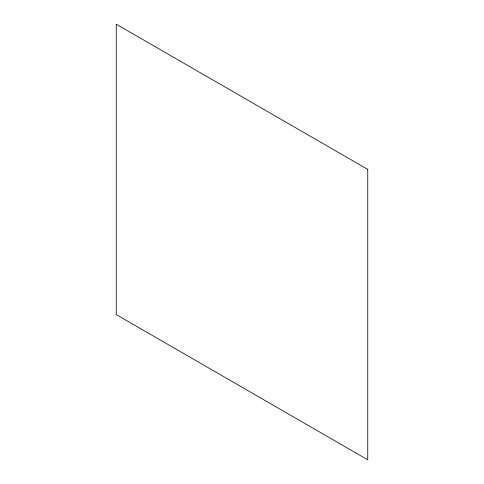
<?xml version="1.0" encoding="UTF-8"?>
<svg xmlns="http://www.w3.org/2000/svg" width="484" height="484" viewBox="0 0 484 484"><rect width="100%" height="100%" fill="white"/><g stroke="black" fill="none" stroke-linecap="round" stroke-linejoin="round"><path stroke-width="0.73" d="M367.749 169.4L116.251 24.2L116.251 314.6L367.749 459.8L367.749 169.4"/></g></svg>
